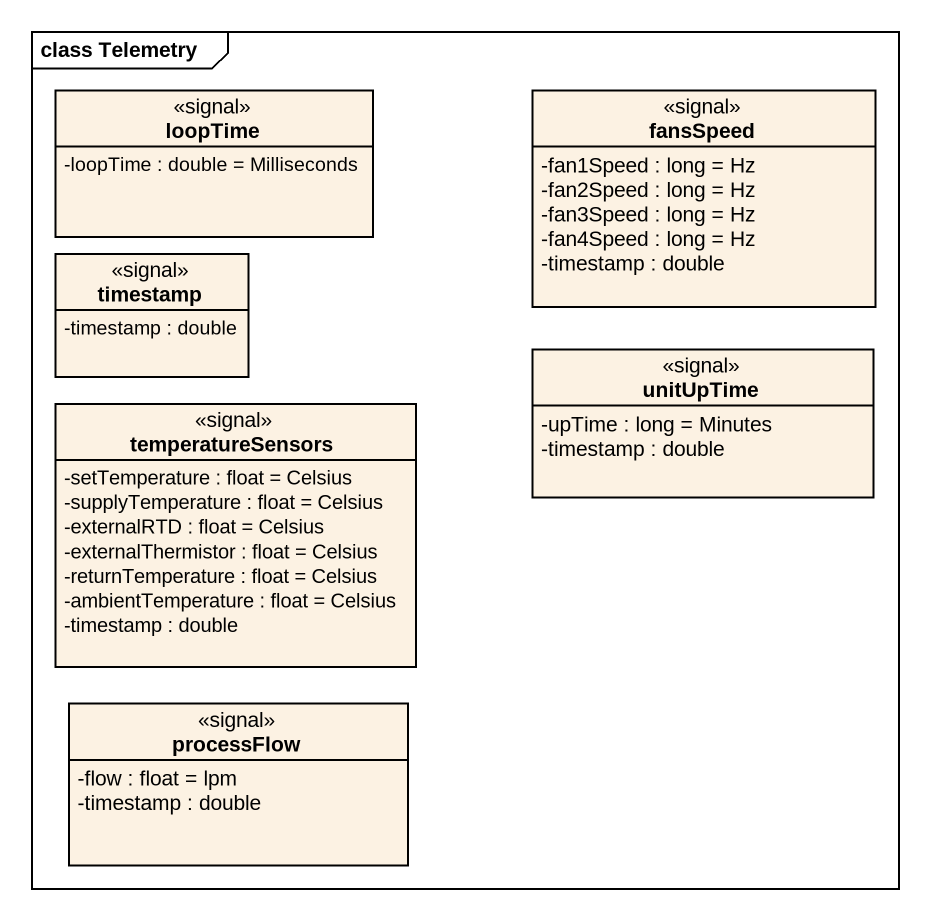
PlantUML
@startuml
mainframe class Telemetry
hide circle
hide empty members
skinparam classAttributeIconSize 0
class loopTime <<signal>> {
  -loopTime : double = Milliseconds
}
class fansSpeed <<signal>> {
  -fan1Speed : long = Hz
  -fan2Speed : long = Hz
  -fan3Speed : long = Hz
  -fan4Speed : long = Hz
  -timestamp : double
}
class timestamp <<signal>> {
  -timestamp : double
}
class unitUpTime <<signal>> {
  -upTime : long = Minutes
  -timestamp : double
}
class temperatureSensors <<signal>> {
  -setTemperature : float = Celsius
  -supplyTemperature : float = Celsius
  -externalRTD : float = Celsius
  -externalThermistor : float = Celsius
  -returnTemperature : float = Celsius
  -ambientTemperature : float = Celsius
  -timestamp : double
}
class processFlow <<signal>> {
  -flow : float = lpm
  -timestamp : double
}
@enduml
